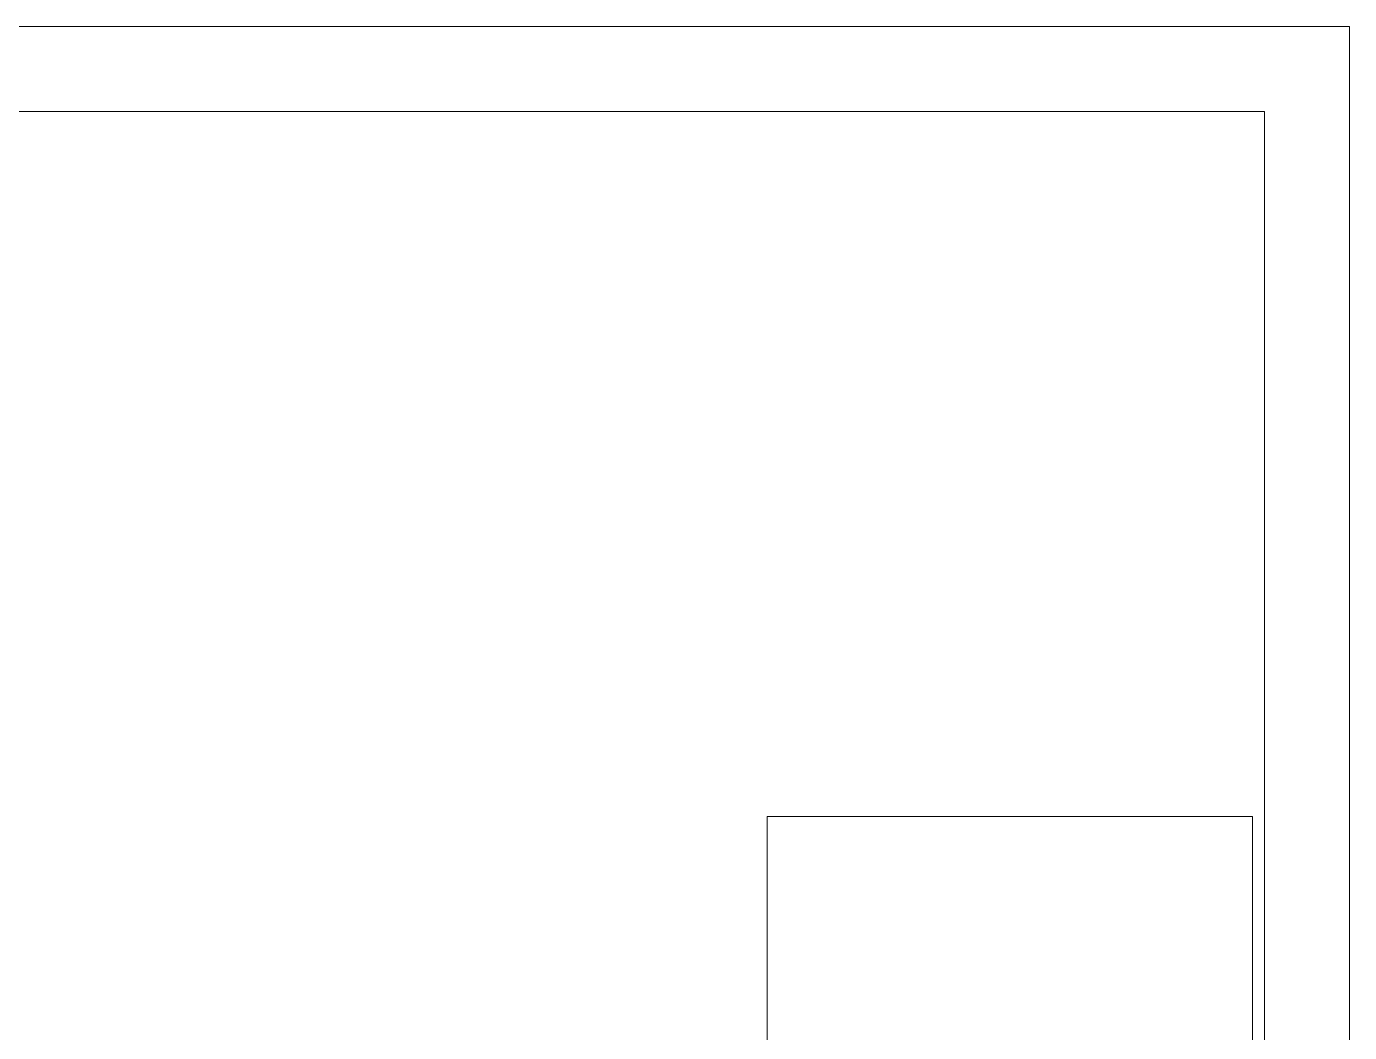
# Model space of a CAD drawing. Header units: inches. Extents: x 1 to 4637, y -664 to 702.
# Drawn here: x 1576.2 to 1630.8, y -316.9 to -275.4 of the extents above; entities that cross this region are included whole.
import ezdxf

# ---------------------------------------------------------------- set-up
doc = ezdxf.new("R2010")
doc.units = ezdxf.units.IN
doc.header["$MEASUREMENT"] = 0
doc.layers.add('I-FURN', color=30, linetype='Continuous', lineweight=9)
doc.layers.add('I-WALL', color=2, linetype='Continuous', lineweight=9)

# ---------------------------------------------------------------- blocks, each defined once
blk = doc.blocks.new('Desk - Group 1 - No Side Chairs-V14-New Construction - Tel_Data_Elec Plan')
at = {"layer": 'I-FURN'}
for p, q in [((0, 0), (0, -36)), ((20, -36), (20, 0)), ((0, -36), (20, -36))]:
    blk.add_line(p, q, dxfattribs=at)

msp = doc.modelspace()

# ---------------------------------------------------------------- linework, layer by layer
at = {"layer": 'I-WALL', "color": 250, "lineweight": 20}
for p, q in [((1630.751, -275.39), (1478.501, -275.39)), ((1630.751, -431.353), (1630.751, -275.39)), ((1510.501, -278.89), (1627.251, -278.89)), ((1627.251, -278.89), (1627.251, -427.228))]:
    msp.add_line(p, q, dxfattribs=at)

# ---------------------------------------------------------------- block references
at = {"layer": 'I-FURN', "rotation": 180}
msp.add_blockref('Desk - Group 1 - No Side Chairs-V14-New Construction - Tel_Data_Elec Plan', (1626.751, -343.951), dxfattribs=at)

doc.saveas('drawing.dxf')
